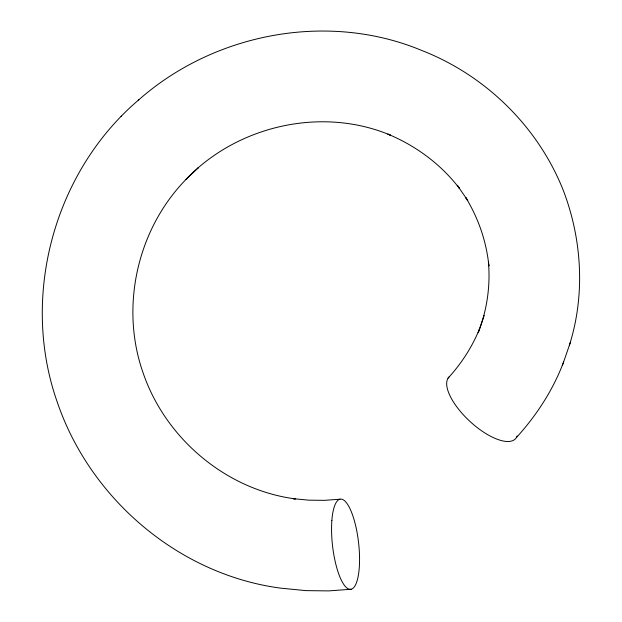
<?xml version="1.0" encoding="UTF-8"?>
<svg xmlns="http://www.w3.org/2000/svg" width="622" height="622" viewBox="0 0 622 622"><rect width="100%" height="100%" fill="white"/><g stroke="black" fill="none" stroke-linecap="round" stroke-linejoin="round"><path stroke-width="0.93" d="M569.348 345.404C585.31 295.217 582.114 239.859 563.47 190.837C538.683 127.852 487.073 76.77 424.391 51.517L421.786 50.475C328.027 11.383 214.504 32.997 138.807 99.8L138.255 100.305M484.165 315.471L478.186 332.762C487.003 310.347 490.525 285.964 488.425 261.971L488.892 265.959C486.497 241.725 478.435 218.182 465.66 197.462L467.791 200.548L457.279 185.294L459.339 188.303C440.912 164.231 415.799 145.696 387.848 134.119L390.453 135.153C321.582 106.261 237.207 125.613 185.978 179.416L198.169 167.886L197.617 168.383M516.392 437.577C536.483 415.48 553.098 390.002 563.61 361.973M562.35 365.612L570.607 341.75M479.438 329.124C472.028 347.216 461.229 363.769 448.05 378.176M138.807 99.8C53.523 172.208 19.982 297.619 57.558 402.963C90.688 499.38 179.229 574.79 280.841 588.163L305.845 590.62L328.649 590.9L351.197 589.252M186.452 178.988C137.221 228.95 119.758 306.941 143.177 373.091C165.716 438.798 226.268 489.825 295.403 498.922L293.281 498.673L308.792 500.166L324.373 500.345L339.954 499.217M121.119 116.555L121.593 116.127M517.162 435.929A45.398 18.271 42.8 0 1 472.526 423.73A45.398 18.271 42.8 0 1 449.1 376.839M331.86 520.583A45.398 13.109 83.5 0 0 349.945 589.337A45.398 13.109 83.5 0 0 354.929 522.783A45.398 13.109 83.5 0 0 331.86 520.583"/></g></svg>
